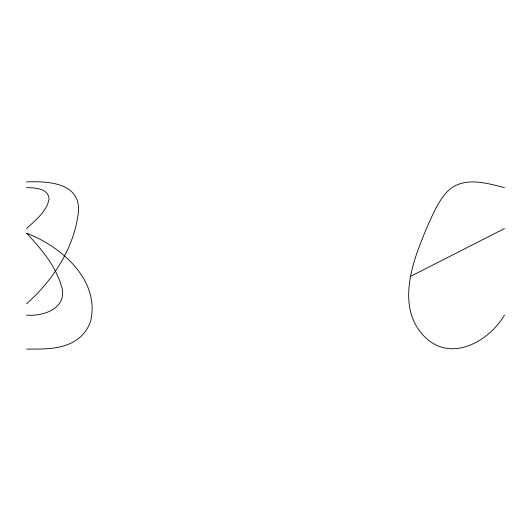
<?xml version="1.0" encoding="UTF-8"?>
<svg xmlns="http://www.w3.org/2000/svg" width="531" height="531" viewBox="0 0 531 531"><rect width="100%" height="100%" fill="white"/><g stroke="black" fill="none" stroke-linecap="round" stroke-linejoin="round"><path stroke-width="0.8" d="M504.45 187.635C486.987 183.162 465.222 176.637 449.618 189.388C440.066 198.063 434.829 210.19 429.473 221.653A415.149 415.149 0 0 0 420.472 243.523C409.036 272.549 399.577 310.542 423.811 335.897C449.611 363.33 488.52 342.289 504.45 315.069M26.55 303.798C53.027 280.288 74.36 247.751 78.402 212.008C80.831 182.485 47.664 181.071 26.55 181.921M26.55 228.582C35.431 220.199 46.648 211.763 49.064 199.098C48.626 188.293 34.694 187.782 26.55 187.635M410.695 276.312L504.45 228.582M26.55 315.069C44.06 316.828 68.838 307.436 61.251 285.539C55.158 265.122 40.827 248.468 26.55 233.175C60.799 246.211 99.967 279.751 90.761 320.532A35.982 35.982 0 0 1 79.059 338.061C64.317 349.909 44.392 349.073 26.55 349.099"/></g></svg>
